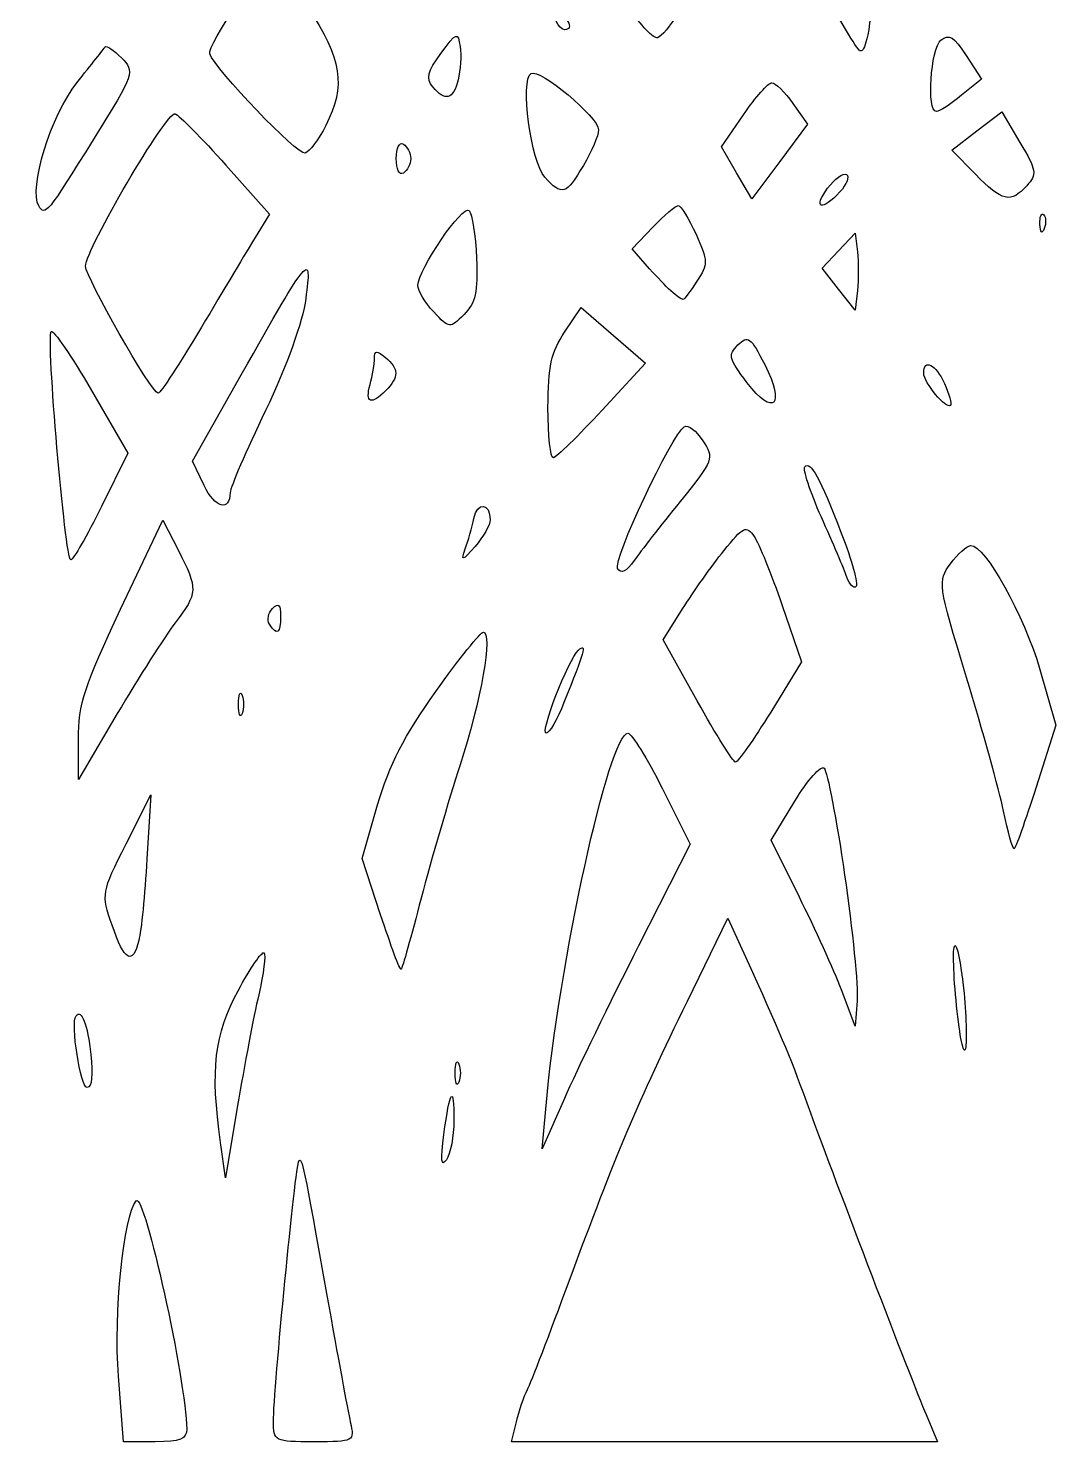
# Model space of a CAD drawing. Header units: centimetres. Extents: x -52 to 49, y -21 to 24.
# Drawn here: x -29.47 to -25.71, y -19.79 to -14.62 of the extents above; entities that cross this region are included whole.
import ezdxf

# ---------------------------------------------------------------- set-up
doc = ezdxf.new("R2010")
doc.units = ezdxf.units.CM
doc.header["$MEASUREMENT"] = 0
doc.layers.add('Layer 1', color=7, linetype='Continuous')

msp = doc.modelspace()

# ---------------------------------------------------------------- linework, layer by layer
at = {"layer": 'Layer 1'}
for points, knots in [([(-27.09258, -14.56329), (-27.09258, -14.56329), (-27.04162, -14.48281), (-27.04162, -14.48281), (-27.04162, -14.48281), (-27.04162, -14.48281), (-27.20267, -14.25135), (-27.20267, -14.25135), (-27.20267, -14.25135), (-27.29125, -14.12405), (-27.37114, -14.02731), (-27.38021, -14.03638), (-27.38021, -14.03638), (-27.38928, -14.04545), (-27.41158, -14.10268), (-27.42977, -14.16356), (-27.42977, -14.16356), (-27.45967, -14.26364), (-27.45762, -14.28138), (-27.4084, -14.34861), (-27.4084, -14.34861), (-27.37846, -14.38951), (-27.3179, -14.47641), (-27.27382, -14.54172), (-27.27382, -14.54172), (-27.22974, -14.60704), (-27.18239, -14.65671), (-27.1686, -14.65212), (-27.1686, -14.65212), (-27.15481, -14.64752), (-27.1206, -14.60755), (-27.09258, -14.56328), (-27.09258, -14.56328), (-27.09258, -14.56328), (-27.09258, -14.56329), (-27.09258, -14.56329)], [0, 0, 0, 0, 0.1, 0.1, 0.1, 0.1, 0.2, 0.2, 0.2, 0.2, 0.3, 0.3, 0.3, 0.3, 0.4, 0.4, 0.4, 0.4, 0.5, 0.5, 0.5, 0.5, 0.6, 0.6, 0.6, 0.6, 0.7, 0.7, 0.7, 0.7, 0.8, 0.8, 0.8, 0.8, 1, 1, 1, 1]), ([(-28.38322, -14.97384), (-28.30902, -14.82783), (-28.32388, -14.7301), (-28.44932, -14.53915), (-28.44932, -14.53915), (-28.51117, -14.44501), (-28.57025, -14.36773), (-28.58063, -14.36743), (-28.58063, -14.36743), (-28.60849, -14.36661), (-28.81816, -14.68274), (-28.80832, -14.71072), (-28.80832, -14.71072), (-28.78804, -14.76837), (-28.48635, -15.08263), (-28.45937, -15.07421), (-28.45937, -15.07421), (-28.44293, -15.06908), (-28.40867, -15.02392), (-28.38323, -14.97385), (-28.38323, -14.97385), (-28.38323, -14.97385), (-28.38322, -14.97384), (-28.38322, -14.97384)], [0, 0, 0, 0, 0.1428571, 0.1428571, 0.1428571, 0.1428571, 0.2857143, 0.2857143, 0.2857143, 0.2857143, 0.4285714, 0.4285714, 0.4285714, 0.4285714, 0.5714286, 0.5714286, 0.5714286, 0.5714286, 0.7142857, 0.7142857, 0.7142857, 0.7142857, 1, 1, 1, 1]), ([(-26.3816, -14.46517), (-26.3816, -14.46517), (-26.37896, -14.33857), (-26.37896, -14.33857), (-26.37896, -14.33857), (-26.37896, -14.33857), (-26.4589, -14.42962), (-26.4589, -14.42962), (-26.4589, -14.42962), (-26.4589, -14.42962), (-26.53884, -14.52067), (-26.53884, -14.52067), (-26.53884, -14.52067), (-26.53884, -14.52067), (-26.47962, -14.62104), (-26.47962, -14.62104), (-26.47962, -14.62104), (-26.42151, -14.71953), (-26.42006, -14.72019), (-26.40231, -14.65659), (-26.40231, -14.65659), (-26.39236, -14.62094), (-26.38304, -14.5348), (-26.38159, -14.46517), (-26.38159, -14.46517), (-26.38159, -14.46517), (-26.3816, -14.46517), (-26.3816, -14.46517)], [0, 0, 0, 0, 0.125, 0.125, 0.125, 0.125, 0.25, 0.25, 0.25, 0.25, 0.375, 0.375, 0.375, 0.375, 0.5, 0.5, 0.5, 0.5, 0.625, 0.625, 0.625, 0.625, 0.75, 0.75, 0.75, 0.75, 1, 1, 1, 1]), ([(-27.51182, -14.57281), (-27.53081, -14.55383), (-27.54313, -14.55226), (-27.54313, -14.56884), (-27.54313, -14.56884), (-27.54313, -14.60416), (-27.51184, -14.63545), (-27.49418, -14.61779), (-27.49418, -14.61779), (-27.48666, -14.61027), (-27.4946, -14.59003), (-27.51182, -14.57281)], [0, 0, 0, 0, 0.25, 0.25, 0.25, 0.25, 0.5, 0.5, 0.5, 0.5, 1, 1, 1, 1]), ([(-27.89862, -14.80613), (-27.88986, -14.77123), (-27.88666, -14.71646), (-27.8915, -14.68442), (-27.8915, -14.68442), (-27.8998, -14.6295), (-27.90383, -14.63096), (-27.96178, -14.70975), (-27.96178, -14.70975), (-28.01081, -14.77641), (-28.01685, -14.80105), (-27.99161, -14.83146), (-27.99161, -14.83146), (-27.94595, -14.88648), (-27.91678, -14.87854), (-27.89861, -14.80613), (-27.89861, -14.80613), (-27.89861, -14.80613), (-27.89862, -14.80613), (-27.89862, -14.80613)], [0, 0, 0, 0, 0.1666667, 0.1666667, 0.1666667, 0.1666667, 0.3333333, 0.3333333, 0.3333333, 0.3333333, 0.5, 0.5, 0.5, 0.5, 0.6666667, 0.6666667, 0.6666667, 0.6666667, 1, 1, 1, 1]), ([(-26.05502, -14.86284), (-26.05502, -14.86284), (-25.98244, -14.80344), (-25.98244, -14.80344), (-25.98244, -14.80344), (-25.98244, -14.80344), (-26.03823, -14.71674), (-26.03823, -14.71674), (-26.03823, -14.71674), (-26.08258, -14.64781), (-26.10153, -14.63627), (-26.13066, -14.66045), (-26.13066, -14.66045), (-26.16859, -14.69193), (-26.18338, -14.92261), (-26.14746, -14.92237), (-26.14746, -14.92237), (-26.13655, -14.92237), (-26.09495, -14.89551), (-26.05503, -14.86284), (-26.05503, -14.86284), (-26.05503, -14.86284), (-26.05502, -14.86284), (-26.05502, -14.86284)], [0, 0, 0, 0, 0.1428571, 0.1428571, 0.1428571, 0.1428571, 0.2857143, 0.2857143, 0.2857143, 0.2857143, 0.4285714, 0.4285714, 0.4285714, 0.4285714, 0.5714286, 0.5714286, 0.5714286, 0.5714286, 0.7142857, 0.7142857, 0.7142857, 0.7142857, 1, 1, 1, 1]), ([(-29.23185, -15.01977), (-29.08341, -14.78053), (-29.08195, -14.77622), (-29.13164, -14.72553), (-29.13164, -14.72553), (-29.15938, -14.69723), (-29.18614, -14.67937), (-29.19112, -14.68584), (-29.19112, -14.68584), (-29.19609, -14.69231), (-29.24276, -14.75118), (-29.29483, -14.81666), (-29.29483, -14.81666), (-29.38976, -14.93605), (-29.47279, -15.20514), (-29.43405, -15.26783), (-29.43405, -15.26783), (-29.41051, -15.30592), (-29.40587, -15.30022), (-29.23186, -15.01976), (-29.23186, -15.01976), (-29.23186, -15.01976), (-29.23185, -15.01977), (-29.23185, -15.01977)], [0, 0, 0, 0, 0.1428571, 0.1428571, 0.1428571, 0.1428571, 0.2857143, 0.2857143, 0.2857143, 0.2857143, 0.4285714, 0.4285714, 0.4285714, 0.4285714, 0.5714286, 0.5714286, 0.5714286, 0.5714286, 0.7142857, 0.7142857, 0.7142857, 0.7142857, 1, 1, 1, 1]), ([(-27.43991, -15.11942), (-27.40937, -15.06766), (-27.38438, -15.00911), (-27.38438, -14.98932), (-27.38438, -14.98932), (-27.38438, -14.94318), (-27.59995, -14.76303), (-27.63168, -14.78264), (-27.63168, -14.78264), (-27.67169, -14.80737), (-27.63181, -15.10646), (-27.58105, -15.16257), (-27.58105, -15.16257), (-27.51806, -15.23217), (-27.50388, -15.22784), (-27.43991, -15.11941), (-27.43991, -15.11941), (-27.43991, -15.11941), (-27.43991, -15.11942), (-27.43991, -15.11942)], [0, 0, 0, 0, 0.1666667, 0.1666667, 0.1666667, 0.1666667, 0.3333333, 0.3333333, 0.3333333, 0.3333333, 0.5, 0.5, 0.5, 0.5, 0.6666667, 0.6666667, 0.6666667, 0.6666667, 1, 1, 1, 1]), ([(-26.67262, -14.89236), (-26.70226, -14.85073), (-26.73704, -14.81667), (-26.7499, -14.81667), (-26.7499, -14.81667), (-26.76276, -14.81667), (-26.80962, -14.86949), (-26.85404, -14.93404), (-26.85404, -14.93404), (-26.85404, -14.93404), (-26.93479, -15.05141), (-26.93479, -15.05141), (-26.93479, -15.05141), (-26.93479, -15.05141), (-26.87873, -15.14642), (-26.87873, -15.14642), (-26.87873, -15.14642), (-26.87873, -15.14642), (-26.82267, -15.24143), (-26.82267, -15.24143), (-26.82267, -15.24143), (-26.82267, -15.24143), (-26.72069, -15.10475), (-26.72069, -15.10475), (-26.72069, -15.10475), (-26.72069, -15.10475), (-26.61871, -14.96807), (-26.61871, -14.96807), (-26.61871, -14.96807), (-26.61871, -14.96807), (-26.67261, -14.89238), (-26.67261, -14.89238), (-26.67261, -14.89238), (-26.67261, -14.89238), (-26.67262, -14.89236), (-26.67262, -14.89236)], [0, 0, 0, 0, 0.1, 0.1, 0.1, 0.1, 0.2, 0.2, 0.2, 0.2, 0.3, 0.3, 0.3, 0.3, 0.4, 0.4, 0.4, 0.4, 0.5, 0.5, 0.5, 0.5, 0.6, 0.6, 0.6, 0.6, 0.7, 0.7, 0.7, 0.7, 0.8, 0.8, 0.8, 0.8, 1, 1, 1, 1]), ([(-28.83844, -15.7115), (-28.75903, -15.57792), (-28.67051, -15.43011), (-28.64172, -15.38305), (-28.64172, -15.38305), (-28.64172, -15.38305), (-28.58938, -15.29748), (-28.58938, -15.29748), (-28.58938, -15.29748), (-28.58938, -15.29748), (-28.7491, -15.1183), (-28.7491, -15.1183), (-28.7491, -15.1183), (-28.83695, -15.01975), (-28.92076, -14.93514), (-28.93536, -14.93027), (-28.93536, -14.93027), (-28.96516, -14.92033), (-29.26292, -15.42719), (-29.26292, -15.48786), (-29.26292, -15.48786), (-29.26292, -15.52893), (-29.02186, -15.95102), (-28.99719, -15.95314), (-28.99719, -15.95314), (-28.98928, -15.95383), (-28.91785, -15.84508), (-28.83844, -15.7115)], [0, 0, 0, 0, 0.125, 0.125, 0.125, 0.125, 0.25, 0.25, 0.25, 0.25, 0.375, 0.375, 0.375, 0.375, 0.5, 0.5, 0.5, 0.5, 0.625, 0.625, 0.625, 0.625, 0.75, 0.75, 0.75, 0.75, 1, 1, 1, 1]), ([(-25.8164, -15.1937), (-25.77832, -15.1513), (-25.7804, -15.13795), (-25.84116, -15.03543), (-25.84116, -15.03543), (-25.84116, -15.03543), (-25.90751, -14.92347), (-25.90751, -14.92347), (-25.90751, -14.92347), (-25.90751, -14.92347), (-25.99895, -14.99321), (-25.99895, -14.99321), (-25.99895, -14.99321), (-25.99895, -14.99321), (-26.09039, -15.06295), (-26.09039, -15.06295), (-26.09039, -15.06295), (-26.09039, -15.06295), (-26.00459, -15.15147), (-26.00459, -15.15147), (-26.00459, -15.15147), (-25.90708, -15.25208), (-25.87527, -15.25921), (-25.8164, -15.19369), (-25.8164, -15.19369), (-25.8164, -15.19369), (-25.8164, -15.1937), (-25.8164, -15.1937)], [0, 0, 0, 0, 0.125, 0.125, 0.125, 0.125, 0.25, 0.25, 0.25, 0.25, 0.375, 0.375, 0.375, 0.375, 0.5, 0.5, 0.5, 0.5, 0.625, 0.625, 0.625, 0.625, 0.75, 0.75, 0.75, 0.75, 1, 1, 1, 1]), ([(-28.07229, -15.09448), (-28.07229, -15.07437), (-28.0842, -15.05056), (-28.09875, -15.04156), (-28.09875, -15.04156), (-28.11382, -15.03225), (-28.12521, -15.05504), (-28.12521, -15.09448), (-28.12521, -15.09448), (-28.12521, -15.13392), (-28.11382, -15.15671), (-28.09875, -15.1474), (-28.09875, -15.1474), (-28.0842, -15.13841), (-28.07229, -15.11459), (-28.07229, -15.09448)], [0, 0, 0, 0, 0.2, 0.2, 0.2, 0.2, 0.4, 0.4, 0.4, 0.4, 0.6, 0.6, 0.6, 0.6, 1, 1, 1, 1]), ([(-26.5004, -15.21617), (-26.47537, -15.18851), (-26.46459, -15.15997), (-26.47646, -15.15275), (-26.47646, -15.15275), (-26.48832, -15.14553), (-26.51942, -15.16816), (-26.54556, -15.20304), (-26.54556, -15.20304), (-26.60188, -15.27818), (-26.56597, -15.28862), (-26.5004, -15.21617)], [0, 0, 0, 0, 0.25, 0.25, 0.25, 0.25, 0.5, 0.5, 0.5, 0.5, 1, 1, 1, 1]), ([(-27.83122, -15.45929), (-27.83496, -15.37506), (-27.84737, -15.29652), (-27.8588, -15.28476), (-27.8588, -15.28476), (-27.8817, -15.2612), (-28.04583, -15.50108), (-28.04583, -15.55811), (-28.04583, -15.55811), (-28.04583, -15.57773), (-28.01967, -15.62163), (-27.98769, -15.65567), (-27.98769, -15.65567), (-27.92968, -15.71742), (-27.92943, -15.71744), (-27.87699, -15.665), (-27.87699, -15.665), (-27.83464, -15.62265), (-27.82575, -15.58268), (-27.83122, -15.45929)], [0, 0, 0, 0, 0.1666667, 0.1666667, 0.1666667, 0.1666667, 0.3333333, 0.3333333, 0.3333333, 0.3333333, 0.5, 0.5, 0.5, 0.5, 0.6666667, 0.6666667, 0.6666667, 0.6666667, 1, 1, 1, 1]), ([(-27.02418, -15.54339), (-26.98308, -15.48067), (-26.9833, -15.46962), (-27.02759, -15.37141), (-27.02759, -15.37141), (-27.05362, -15.31369), (-27.08279, -15.26646), (-27.09241, -15.26646), (-27.09241, -15.26646), (-27.10203, -15.26646), (-27.14404, -15.3021), (-27.18578, -15.34566), (-27.18578, -15.34566), (-27.18578, -15.34566), (-27.26166, -15.42486), (-27.26166, -15.42486), (-27.26166, -15.42486), (-27.26166, -15.42486), (-27.19735, -15.49757), (-27.19735, -15.49757), (-27.19735, -15.49757), (-27.13849, -15.56412), (-27.08931, -15.609), (-27.07412, -15.61002), (-27.07412, -15.61002), (-27.07082, -15.61028), (-27.04835, -15.58026), (-27.0242, -15.5434), (-27.0242, -15.5434), (-27.0242, -15.5434), (-27.02418, -15.54339), (-27.02418, -15.54339)], [0, 0, 0, 0, 0.1111111, 0.1111111, 0.1111111, 0.1111111, 0.2222222, 0.2222222, 0.2222222, 0.2222222, 0.3333333, 0.3333333, 0.3333333, 0.3333333, 0.4444444, 0.4444444, 0.4444444, 0.4444444, 0.5555556, 0.5555556, 0.5555556, 0.5555556, 0.6666667, 0.6666667, 0.6666667, 0.6666667, 0.7777778, 0.7777778, 0.7777778, 0.7777778, 1, 1, 1, 1]), ([(-25.75443, -15.30008), (-25.76322, -15.29129), (-25.76948, -15.30692), (-25.76833, -15.33481), (-25.76833, -15.33481), (-25.76706, -15.36563), (-25.76079, -15.3719), (-25.75234, -15.3508), (-25.75234, -15.3508), (-25.7447, -15.3317), (-25.74564, -15.30888), (-25.75443, -15.30009), (-25.75443, -15.30009), (-25.75443, -15.30009), (-25.75443, -15.30008), (-25.75443, -15.30008)], [0, 0, 0, 0, 0.2, 0.2, 0.2, 0.2, 0.4, 0.4, 0.4, 0.4, 0.6, 0.6, 0.6, 0.6, 1, 1, 1, 1]), ([(-26.43673, -15.43595), (-26.43673, -15.43595), (-26.4451, -15.36731), (-26.4451, -15.36731), (-26.4451, -15.36731), (-26.4451, -15.36731), (-26.50521, -15.43165), (-26.50521, -15.43165), (-26.50521, -15.43165), (-26.50521, -15.43165), (-26.56532, -15.49599), (-26.56532, -15.49599), (-26.56532, -15.49599), (-26.56532, -15.49599), (-26.50521, -15.57275), (-26.50521, -15.57275), (-26.50521, -15.57275), (-26.50521, -15.57275), (-26.4451, -15.64951), (-26.4451, -15.64951), (-26.4451, -15.64951), (-26.4451, -15.64951), (-26.43673, -15.57705), (-26.43673, -15.57705), (-26.43673, -15.57705), (-26.43213, -15.5372), (-26.43213, -15.47371), (-26.43673, -15.43596), (-26.43673, -15.43596), (-26.43673, -15.43596), (-26.43673, -15.43595), (-26.43673, -15.43595)], [0, 0, 0, 0, 0.1111111, 0.1111111, 0.1111111, 0.1111111, 0.2222222, 0.2222222, 0.2222222, 0.2222222, 0.3333333, 0.3333333, 0.3333333, 0.3333333, 0.4444444, 0.4444444, 0.4444444, 0.4444444, 0.5555556, 0.5555556, 0.5555556, 0.5555556, 0.6666667, 0.6666667, 0.6666667, 0.6666667, 0.7777778, 0.7777778, 0.7777778, 0.7777778, 1, 1, 1, 1]), ([(-28.73337, -16.31649), (-28.73316, -16.29916), (-28.67493, -16.16424), (-28.60396, -16.01668), (-28.60396, -16.01668), (-28.52676, -15.85615), (-28.46757, -15.69143), (-28.4566, -15.60658), (-28.4566, -15.60658), (-28.43405, -15.43215), (-28.4403, -15.43953), (-28.69296, -15.88609), (-28.69296, -15.88609), (-28.69296, -15.88609), (-28.87146, -16.20157), (-28.87146, -16.20157), (-28.87146, -16.20157), (-28.87146, -16.20157), (-28.82882, -16.29099), (-28.82882, -16.29099), (-28.82882, -16.29099), (-28.78918, -16.37412), (-28.73424, -16.3888), (-28.73337, -16.3165), (-28.73337, -16.3165), (-28.73337, -16.3165), (-28.73337, -16.31649), (-28.73337, -16.31649)], [0, 0, 0, 0, 0.125, 0.125, 0.125, 0.125, 0.25, 0.25, 0.25, 0.25, 0.375, 0.375, 0.375, 0.375, 0.5, 0.5, 0.5, 0.5, 0.625, 0.625, 0.625, 0.625, 0.75, 0.75, 0.75, 0.75, 1, 1, 1, 1]), ([(-27.37115, -16.01468), (-27.37115, -16.01468), (-27.2124, -15.84306), (-27.2124, -15.84306), (-27.2124, -15.84306), (-27.2124, -15.84306), (-27.33001, -15.74142), (-27.33001, -15.74142), (-27.33001, -15.74142), (-27.33001, -15.74142), (-27.44762, -15.63978), (-27.44762, -15.63978), (-27.44762, -15.63978), (-27.44762, -15.63978), (-27.50861, -15.72953), (-27.50861, -15.72953), (-27.50861, -15.72953), (-27.55804, -15.80227), (-27.5696, -15.85465), (-27.5696, -16.00589), (-27.5696, -16.00589), (-27.5696, -16.10853), (-27.56067, -16.19111), (-27.54976, -16.1894), (-27.54976, -16.1894), (-27.53885, -16.18768), (-27.45848, -16.10907), (-27.37117, -16.01468), (-27.37117, -16.01468), (-27.37117, -16.01468), (-27.37115, -16.01468), (-27.37115, -16.01468)], [0, 0, 0, 0, 0.1111111, 0.1111111, 0.1111111, 0.1111111, 0.2222222, 0.2222222, 0.2222222, 0.2222222, 0.3333333, 0.3333333, 0.3333333, 0.3333333, 0.4444444, 0.4444444, 0.4444444, 0.4444444, 0.5555556, 0.5555556, 0.5555556, 0.5555556, 0.6666667, 0.6666667, 0.6666667, 0.6666667, 0.7777778, 0.7777778, 0.7777778, 0.7777778, 1, 1, 1, 1]), ([(-29.20448, -16.36789), (-29.20448, -16.36789), (-29.10798, -16.17286), (-29.10798, -16.17286), (-29.10798, -16.17286), (-29.10798, -16.17286), (-29.24131, -15.94309), (-29.24131, -15.94309), (-29.24131, -15.94309), (-29.31464, -15.81672), (-29.38098, -15.71966), (-29.38873, -15.72741), (-29.38873, -15.72741), (-29.4076, -15.74628), (-29.33754, -16.56292), (-29.31705, -16.56292), (-29.31705, -16.56292), (-29.30822, -16.56292), (-29.25756, -16.47516), (-29.20448, -16.36789)], [0, 0, 0, 0, 0.1666667, 0.1666667, 0.1666667, 0.1666667, 0.3333333, 0.3333333, 0.3333333, 0.3333333, 0.5, 0.5, 0.5, 0.5, 0.6666667, 0.6666667, 0.6666667, 0.6666667, 1, 1, 1, 1]), ([(-26.77596, -15.84829), (-26.82751, -15.74724), (-26.83739, -15.74001), (-26.87392, -15.77655), (-26.87392, -15.77655), (-26.91046, -15.81309), (-26.90715, -15.82688), (-26.84112, -15.91346), (-26.84112, -15.91346), (-26.74309, -16.04198), (-26.69943, -15.99831), (-26.77596, -15.8483), (-26.77596, -15.8483), (-26.77596, -15.8483), (-26.77596, -15.84829), (-26.77596, -15.84829)], [0, 0, 0, 0, 0.2, 0.2, 0.2, 0.2, 0.4, 0.4, 0.4, 0.4, 0.6, 0.6, 0.6, 0.6, 1, 1, 1, 1]), ([(-28.16301, -15.94303), (-28.11475, -15.89478), (-28.11525, -15.86329), (-28.1649, -15.82208), (-28.1649, -15.82208), (-28.1969, -15.79553), (-28.20466, -15.79618), (-28.20495, -15.82546), (-28.20495, -15.82546), (-28.20516, -15.84543), (-28.21249, -15.88856), (-28.22127, -15.9213), (-28.22127, -15.9213), (-28.23956, -15.98953), (-28.21768, -15.9977), (-28.16302, -15.94303), (-28.16302, -15.94303), (-28.16302, -15.94303), (-28.16301, -15.94303), (-28.16301, -15.94303)], [0, 0, 0, 0, 0.1666667, 0.1666667, 0.1666667, 0.1666667, 0.3333333, 0.3333333, 0.3333333, 0.3333333, 0.5, 0.5, 0.5, 0.5, 0.6666667, 0.6666667, 0.6666667, 0.6666667, 1, 1, 1, 1]), ([(-26.11763, -15.91811), (-26.15022, -15.84658), (-26.19375, -15.82452), (-26.19375, -15.87953), (-26.19375, -15.87953), (-26.19375, -15.91407), (-26.11156, -16.01329), (-26.09591, -15.99764), (-26.09591, -15.99764), (-26.09043, -15.99216), (-26.1002, -15.95636), (-26.11763, -15.9181), (-26.11763, -15.9181), (-26.11763, -15.9181), (-26.11763, -15.91811), (-26.11763, -15.91811)], [0, 0, 0, 0, 0.2, 0.2, 0.2, 0.2, 0.4, 0.4, 0.4, 0.4, 0.6, 0.6, 0.6, 0.6, 1, 1, 1, 1]), ([(-27.08595, -16.34979), (-26.96238, -16.19654), (-26.96049, -16.19148), (-27.00285, -16.12682), (-27.00285, -16.12682), (-27.02669, -16.09043), (-27.05714, -16.06743), (-27.07051, -16.07569), (-27.07051, -16.07569), (-27.11652, -16.10413), (-27.33312, -16.56526), (-27.31456, -16.59528), (-27.31456, -16.59528), (-27.30225, -16.6152), (-27.28189, -16.60531), (-27.25418, -16.56596), (-27.25418, -16.56596), (-27.23119, -16.53331), (-27.15548, -16.43602), (-27.08593, -16.34978), (-27.08593, -16.34978), (-27.08593, -16.34978), (-27.08595, -16.34979), (-27.08595, -16.34979)], [0, 0, 0, 0, 0.1428571, 0.1428571, 0.1428571, 0.1428571, 0.2857143, 0.2857143, 0.2857143, 0.2857143, 0.4285714, 0.4285714, 0.4285714, 0.4285714, 0.5714286, 0.5714286, 0.5714286, 0.5714286, 0.7142857, 0.7142857, 0.7142857, 0.7142857, 1, 1, 1, 1]), ([(-26.49545, -16.46521), (-26.57377, -16.26182), (-26.60748, -16.20053), (-26.62911, -16.22216), (-26.62911, -16.22216), (-26.63731, -16.23036), (-26.61003, -16.31336), (-26.56849, -16.4066), (-26.56849, -16.4066), (-26.52695, -16.49985), (-26.48489, -16.59868), (-26.47503, -16.62623), (-26.47503, -16.62623), (-26.46516, -16.65378), (-26.45012, -16.66934), (-26.44159, -16.66082), (-26.44159, -16.66082), (-26.43307, -16.6523), (-26.4573, -16.56427), (-26.49545, -16.46521)], [0, 0, 0, 0, 0.1666667, 0.1666667, 0.1666667, 0.1666667, 0.3333333, 0.3333333, 0.3333333, 0.3333333, 0.5, 0.5, 0.5, 0.5, 0.6666667, 0.6666667, 0.6666667, 0.6666667, 1, 1, 1, 1]), ([(-27.78125, -16.41603), (-27.78125, -16.35373), (-27.82769, -16.34989), (-27.84097, -16.4111), (-27.84097, -16.4111), (-27.84804, -16.44367), (-27.8623, -16.49413), (-27.87267, -16.52324), (-27.87267, -16.52324), (-27.88904, -16.56921), (-27.88428, -16.56796), (-27.83638, -16.51369), (-27.83638, -16.51369), (-27.80606, -16.47934), (-27.78125, -16.43539), (-27.78125, -16.41603)], [0, 0, 0, 0, 0.2, 0.2, 0.2, 0.2, 0.4, 0.4, 0.4, 0.4, 0.6, 0.6, 0.6, 0.6, 1, 1, 1, 1]), ([(-28.93512, -16.794), (-28.85146, -16.68432), (-28.85081, -16.66993), (-28.9231, -16.52879), (-28.9231, -16.52879), (-28.9231, -16.52879), (-28.98015, -16.4174), (-28.98015, -16.4174), (-28.98015, -16.4174), (-28.98015, -16.4174), (-29.13476, -16.74397), (-29.13476, -16.74397), (-29.13476, -16.74397), (-29.26605, -17.02127), (-29.28938, -17.09291), (-29.28938, -17.21886), (-29.28938, -17.21886), (-29.28938, -17.21886), (-29.28938, -17.36718), (-29.28938, -17.36718), (-29.28938, -17.36718), (-29.28938, -17.36718), (-29.14679, -17.12587), (-29.14679, -17.12587), (-29.14679, -17.12587), (-29.06836, -16.99315), (-28.97311, -16.84381), (-28.93512, -16.794)], [0, 0, 0, 0, 0.125, 0.125, 0.125, 0.125, 0.25, 0.25, 0.25, 0.25, 0.375, 0.375, 0.375, 0.375, 0.5, 0.5, 0.5, 0.5, 0.625, 0.625, 0.625, 0.625, 0.75, 0.75, 0.75, 0.75, 1, 1, 1, 1]), ([(-26.75413, -17.12022), (-26.75413, -17.12022), (-26.64088, -16.93669), (-26.64088, -16.93669), (-26.64088, -16.93669), (-26.64088, -16.93669), (-26.71191, -16.72996), (-26.71191, -16.72996), (-26.71191, -16.72996), (-26.75098, -16.61626), (-26.79728, -16.50248), (-26.81481, -16.47713), (-26.81481, -16.47713), (-26.84375, -16.43525), (-26.85394, -16.4401), (-26.92601, -16.53005), (-26.92601, -16.53005), (-26.96964, -16.58451), (-27.0374, -16.67999), (-27.07658, -16.74222), (-27.07658, -16.74222), (-27.07658, -16.74222), (-27.14781, -16.85538), (-27.14781, -16.85538), (-27.14781, -16.85538), (-27.14781, -16.85538), (-27.02298, -17.07957), (-27.02298, -17.07957), (-27.02298, -17.07957), (-26.95432, -17.20287), (-26.89123, -17.30375), (-26.88277, -17.30375), (-26.88277, -17.30375), (-26.87431, -17.30375), (-26.81643, -17.22116), (-26.75414, -17.12022), (-26.75414, -17.12022), (-26.75414, -17.12022), (-26.75413, -17.12022), (-26.75413, -17.12022)], [0, 0, 0, 0, 0.0909091, 0.0909091, 0.0909091, 0.0909091, 0.1818182, 0.1818182, 0.1818182, 0.1818182, 0.2727273, 0.2727273, 0.2727273, 0.2727273, 0.3636364, 0.3636364, 0.3636364, 0.3636364, 0.4545455, 0.4545455, 0.4545455, 0.4545455, 0.5454545, 0.5454545, 0.5454545, 0.5454545, 0.6363636, 0.6363636, 0.6363636, 0.6363636, 0.7272727, 0.7272727, 0.7272727, 0.7272727, 0.8181818, 0.8181818, 0.8181818, 0.8181818, 1, 1, 1, 1]), ([(-25.78238, -17.39477), (-25.78238, -17.39477), (-25.71026, -17.16829), (-25.71026, -17.16829), (-25.71026, -17.16829), (-25.71026, -17.16829), (-25.76844, -16.96482), (-25.76844, -16.96482), (-25.76844, -16.96482), (-25.82514, -16.76653), (-25.96868, -16.50932), (-26.02177, -16.51088), (-26.02177, -16.51088), (-26.03632, -16.5113), (-26.06971, -16.54117), (-26.09597, -16.57725), (-26.09597, -16.57725), (-26.14277, -16.64154), (-26.14161, -16.64977), (-26.03726, -16.99314), (-26.03726, -16.99314), (-25.97871, -17.1858), (-25.91754, -17.40595), (-25.90133, -17.48234), (-25.90133, -17.48234), (-25.88512, -17.55874), (-25.86795, -17.62125), (-25.86317, -17.62125), (-25.86317, -17.62125), (-25.85839, -17.62125), (-25.82203, -17.51933), (-25.78237, -17.39477), (-25.78237, -17.39477), (-25.78237, -17.39477), (-25.78238, -17.39477), (-25.78238, -17.39477)], [0, 0, 0, 0, 0.1, 0.1, 0.1, 0.1, 0.2, 0.2, 0.2, 0.2, 0.3, 0.3, 0.3, 0.3, 0.4, 0.4, 0.4, 0.4, 0.5, 0.5, 0.5, 0.5, 0.6, 0.6, 0.6, 0.6, 0.7, 0.7, 0.7, 0.7, 0.8, 0.8, 0.8, 0.8, 1, 1, 1, 1]), ([(-28.54854, -16.76929), (-28.54854, -16.72655), (-28.55636, -16.71891), (-28.57798, -16.74053), (-28.57798, -16.74053), (-28.59417, -16.75672), (-28.59943, -16.78292), (-28.58965, -16.79874), (-28.58965, -16.79874), (-28.56228, -16.84302), (-28.54854, -16.83318), (-28.54854, -16.76929)], [0, 0, 0, 0, 0.25, 0.25, 0.25, 0.25, 0.5, 0.5, 0.5, 0.5, 1, 1, 1, 1]), ([(-28.034, -17.80116), (-27.9978, -17.66184), (-27.93356, -17.44233), (-27.89125, -17.31335), (-27.89125, -17.31335), (-27.81491, -17.08068), (-27.77066, -16.82749), (-27.80633, -16.82749), (-27.80633, -16.82749), (-27.81655, -16.82749), (-27.8951, -16.92554), (-27.9809, -17.04538), (-27.9809, -17.04538), (-28.09457, -17.20414), (-28.15226, -17.31653), (-28.1935, -17.45953), (-28.1935, -17.45953), (-28.1935, -17.45953), (-28.25011, -17.65579), (-28.25011, -17.65579), (-28.25011, -17.65579), (-28.25011, -17.65579), (-28.18234, -17.86251), (-28.18234, -17.86251), (-28.18234, -17.86251), (-28.14507, -17.9762), (-28.11125, -18.06591), (-28.10719, -18.06184), (-28.10719, -18.06184), (-28.10313, -18.05778), (-28.07019, -17.94048), (-28.034, -17.80116)], [0, 0, 0, 0, 0.1111111, 0.1111111, 0.1111111, 0.1111111, 0.2222222, 0.2222222, 0.2222222, 0.2222222, 0.3333333, 0.3333333, 0.3333333, 0.3333333, 0.4444444, 0.4444444, 0.4444444, 0.4444444, 0.5555556, 0.5555556, 0.5555556, 0.5555556, 0.6666667, 0.6666667, 0.6666667, 0.6666667, 0.7777778, 0.7777778, 0.7777778, 0.7777778, 1, 1, 1, 1]), ([(-27.51097, -17.08537), (-27.43621, -16.90029), (-27.42621, -16.86413), (-27.45796, -16.89364), (-27.45796, -16.89364), (-27.49628, -16.92927), (-27.60038, -17.19794), (-27.57581, -17.19781), (-27.57581, -17.19781), (-27.56511, -17.19781), (-27.53593, -17.14715), (-27.51097, -17.08536), (-27.51097, -17.08536), (-27.51097, -17.08536), (-27.51097, -17.08537), (-27.51097, -17.08537)], [0, 0, 0, 0, 0.2, 0.2, 0.2, 0.2, 0.4, 0.4, 0.4, 0.4, 0.6, 0.6, 0.6, 0.6, 1, 1, 1, 1]), ([(-28.68977, -17.05901), (-28.69711, -17.04082), (-28.70312, -17.0557), (-28.70312, -17.09208), (-28.70312, -17.09208), (-28.70312, -17.12846), (-28.69711, -17.14334), (-28.68977, -17.12515), (-28.68977, -17.12515), (-28.68243, -17.10696), (-28.68243, -17.07719), (-28.68977, -17.059), (-28.68977, -17.059), (-28.68977, -17.059), (-28.68977, -17.05901), (-28.68977, -17.05901)], [0, 0, 0, 0, 0.2, 0.2, 0.2, 0.2, 0.4, 0.4, 0.4, 0.4, 0.6, 0.6, 0.6, 0.6, 1, 1, 1, 1]), ([(-27.23805, -17.97637), (-27.23805, -17.97637), (-27.04847, -17.60388), (-27.04847, -17.60388), (-27.04847, -17.60388), (-27.04847, -17.60388), (-27.1506, -17.4009), (-27.1506, -17.4009), (-27.1506, -17.4009), (-27.20677, -17.28926), (-27.26354, -17.19792), (-27.27674, -17.19792), (-27.27674, -17.19792), (-27.34615, -17.19792), (-27.5295, -18.03509), (-27.57807, -18.57375), (-27.57807, -18.57375), (-27.57807, -18.57375), (-27.59119, -18.71927), (-27.59119, -18.71927), (-27.59119, -18.71927), (-27.59119, -18.71927), (-27.50941, -18.53406), (-27.50941, -18.53406), (-27.50941, -18.53406), (-27.46443, -18.4322), (-27.34232, -18.18123), (-27.23805, -17.97636), (-27.23805, -17.97636), (-27.23805, -17.97636), (-27.23805, -17.97637), (-27.23805, -17.97637)], [0, 0, 0, 0, 0.1111111, 0.1111111, 0.1111111, 0.1111111, 0.2222222, 0.2222222, 0.2222222, 0.2222222, 0.3333333, 0.3333333, 0.3333333, 0.3333333, 0.4444444, 0.4444444, 0.4444444, 0.4444444, 0.5555556, 0.5555556, 0.5555556, 0.5555556, 0.6666667, 0.6666667, 0.6666667, 0.6666667, 0.7777778, 0.7777778, 0.7777778, 0.7777778, 1, 1, 1, 1]), ([(-26.48341, -17.71555), (-26.51287, -17.51275), (-26.54658, -17.33722), (-26.55832, -17.32548), (-26.55832, -17.32548), (-26.57006, -17.31374), (-26.61859, -17.36834), (-26.66615, -17.44682), (-26.66615, -17.44682), (-26.66615, -17.44682), (-26.75263, -17.58951), (-26.75263, -17.58951), (-26.75263, -17.58951), (-26.75263, -17.58951), (-26.64908, -17.79721), (-26.64908, -17.79721), (-26.64908, -17.79721), (-26.59213, -17.91144), (-26.52294, -18.06444), (-26.49532, -18.1372), (-26.49532, -18.1372), (-26.49532, -18.1372), (-26.44511, -18.26949), (-26.44511, -18.26949), (-26.44511, -18.26949), (-26.44511, -18.26949), (-26.43748, -18.17689), (-26.43748, -18.17689), (-26.43748, -18.17689), (-26.43328, -18.12596), (-26.45395, -17.91836), (-26.48341, -17.71556), (-26.48341, -17.71556), (-26.48341, -17.71556), (-26.48341, -17.71555), (-26.48341, -17.71555)], [0, 0, 0, 0, 0.1, 0.1, 0.1, 0.1, 0.2, 0.2, 0.2, 0.2, 0.3, 0.3, 0.3, 0.3, 0.4, 0.4, 0.4, 0.4, 0.5, 0.5, 0.5, 0.5, 0.6, 0.6, 0.6, 0.6, 0.7, 0.7, 0.7, 0.7, 0.8, 0.8, 0.8, 0.8, 1, 1, 1, 1]), ([(-29.06779, -17.95576), (-29.05918, -17.92146), (-29.04578, -17.78751), (-29.03802, -17.6581), (-29.03802, -17.6581), (-29.03802, -17.6581), (-29.0239, -17.42281), (-29.0239, -17.42281), (-29.0239, -17.42281), (-29.0239, -17.42281), (-29.1148, -17.60299), (-29.1148, -17.60299), (-29.1148, -17.60299), (-29.20476, -17.78132), (-29.20529, -17.78439), (-29.16567, -17.90065), (-29.16567, -17.90065), (-29.12097, -18.03184), (-29.0911, -18.04866), (-29.06779, -17.95576)], [0, 0, 0, 0, 0.1666667, 0.1666667, 0.1666667, 0.1666667, 0.3333333, 0.3333333, 0.3333333, 0.3333333, 0.5, 0.5, 0.5, 0.5, 0.6666667, 0.6666667, 0.6666667, 0.6666667, 1, 1, 1, 1]), ([(-26.18532, -19.69161), (-26.23861, -19.56505), (-26.52017, -18.82984), (-26.60834, -18.58697), (-26.60834, -18.58697), (-26.68264, -18.38232), (-26.70522, -18.32781), (-26.82705, -18.05895), (-26.82705, -18.05895), (-26.82705, -18.05895), (-26.91046, -17.87489), (-26.91046, -17.87489), (-26.91046, -17.87489), (-26.91046, -17.87489), (-27.05895, -18.17801), (-27.05895, -18.17801), (-27.05895, -18.17801), (-27.23882, -18.54519), (-27.32267, -18.74367), (-27.49186, -19.20272), (-27.49186, -19.20272), (-27.56304, -19.39586), (-27.63182, -19.57446), (-27.6447, -19.5996), (-27.6447, -19.5996), (-27.65757, -19.62474), (-27.67594, -19.67805), (-27.6855, -19.71806), (-27.6855, -19.71806), (-27.6855, -19.71806), (-27.70289, -19.79082), (-27.70289, -19.79082), (-27.70289, -19.79082), (-27.70289, -19.79082), (-26.92322, -19.79082), (-26.92322, -19.79082), (-26.92322, -19.79082), (-26.92322, -19.79082), (-26.14355, -19.79082), (-26.14355, -19.79082), (-26.14355, -19.79082), (-26.14355, -19.79082), (-26.18533, -19.6916), (-26.18533, -19.6916), (-26.18533, -19.6916), (-26.18533, -19.6916), (-26.18532, -19.69161), (-26.18532, -19.69161)], [0, 0, 0, 0, 0.0769231, 0.0769231, 0.0769231, 0.0769231, 0.1538462, 0.1538462, 0.1538462, 0.1538462, 0.2307692, 0.2307692, 0.2307692, 0.2307692, 0.3076923, 0.3076923, 0.3076923, 0.3076923, 0.3846154, 0.3846154, 0.3846154, 0.3846154, 0.4615385, 0.4615385, 0.4615385, 0.4615385, 0.5384615, 0.5384615, 0.5384615, 0.5384615, 0.6153846, 0.6153846, 0.6153846, 0.6153846, 0.6923077, 0.6923077, 0.6923077, 0.6923077, 0.7692308, 0.7692308, 0.7692308, 0.7692308, 0.8461538, 0.8461538, 0.8461538, 0.8461538, 1, 1, 1, 1]), ([(-28.62896, -18.15521), (-28.61099, -18.07781), (-28.60213, -18.00864), (-28.60927, -18.0015), (-28.60927, -18.0015), (-28.61641, -17.99436), (-28.65924, -18.05683), (-28.70446, -18.14032), (-28.70446, -18.14032), (-28.79144, -18.30091), (-28.80607, -18.4276), (-28.76859, -18.69574), (-28.76859, -18.69574), (-28.76859, -18.69574), (-28.75051, -18.82511), (-28.75051, -18.82511), (-28.75051, -18.82511), (-28.75051, -18.82511), (-28.70607, -18.56053), (-28.70607, -18.56053), (-28.70607, -18.56053), (-28.68163, -18.41501), (-28.64693, -18.23262), (-28.62896, -18.15521)], [0, 0, 0, 0, 0.1428571, 0.1428571, 0.1428571, 0.1428571, 0.2857143, 0.2857143, 0.2857143, 0.2857143, 0.4285714, 0.4285714, 0.4285714, 0.4285714, 0.5714286, 0.5714286, 0.5714286, 0.5714286, 0.7142857, 0.7142857, 0.7142857, 0.7142857, 1, 1, 1, 1]), ([(-26.04788, -18.1313), (-26.05791, -18.03766), (-26.07247, -17.96741), (-26.08023, -17.97517), (-26.08023, -17.97517), (-26.088, -17.98294), (-26.0849, -18.0821), (-26.07336, -18.19553), (-26.07336, -18.19553), (-26.06182, -18.30896), (-26.04726, -18.37922), (-26.04101, -18.35166), (-26.04101, -18.35166), (-26.03476, -18.3241), (-26.03785, -18.22494), (-26.04788, -18.1313)], [0, 0, 0, 0, 0.2, 0.2, 0.2, 0.2, 0.4, 0.4, 0.4, 0.4, 0.6, 0.6, 0.6, 0.6, 1, 1, 1, 1]), ([(-29.24314, -18.37401), (-29.25574, -18.26222), (-29.27753, -18.20575), (-29.29794, -18.232), (-29.29794, -18.232), (-29.31842, -18.25836), (-29.28142, -18.49438), (-29.25681, -18.49438), (-29.25681, -18.49438), (-29.24014, -18.49438), (-29.23484, -18.44769), (-29.24314, -18.37401)], [0, 0, 0, 0, 0.25, 0.25, 0.25, 0.25, 0.5, 0.5, 0.5, 0.5, 1, 1, 1, 1]), ([(-27.89602, -18.40839), (-27.90336, -18.3902), (-27.90937, -18.40508), (-27.90937, -18.44146), (-27.90937, -18.44146), (-27.90937, -18.47784), (-27.90336, -18.49272), (-27.89602, -18.47453), (-27.89602, -18.47453), (-27.88868, -18.45634), (-27.88868, -18.42657), (-27.89602, -18.40838), (-27.89602, -18.40838), (-27.89602, -18.40838), (-27.89602, -18.40839), (-27.89602, -18.40839)], [0, 0, 0, 0, 0.2, 0.2, 0.2, 0.2, 0.4, 0.4, 0.4, 0.4, 0.6, 0.6, 0.6, 0.6, 1, 1, 1, 1]), ([(-27.91395, -18.61564), (-27.91342, -18.48009), (-27.92882, -18.50121), (-27.95093, -18.66635), (-27.95093, -18.66635), (-27.96351, -18.7603), (-27.96077, -18.78714), (-27.9415, -18.75895), (-27.9415, -18.75895), (-27.92657, -18.73712), (-27.91417, -18.67263), (-27.91395, -18.61563), (-27.91395, -18.61563), (-27.91395, -18.61563), (-27.91395, -18.61564), (-27.91395, -18.61564)], [0, 0, 0, 0, 0.2, 0.2, 0.2, 0.2, 0.4, 0.4, 0.4, 0.4, 0.6, 0.6, 0.6, 0.6, 1, 1, 1, 1]), ([(-28.2936, -19.71807), (-28.3023, -19.67805), (-28.34028, -19.47267), (-28.37801, -19.26166), (-28.37801, -19.26166), (-28.46649, -18.76684), (-28.46983, -18.7508), (-28.48195, -18.76293), (-28.48195, -18.76293), (-28.49385, -18.77483), (-28.57499, -19.60631), (-28.57499, -19.71641), (-28.57499, -19.71641), (-28.57499, -19.78916), (-28.57166, -19.79083), (-28.42638, -19.79083), (-28.42638, -19.79083), (-28.27807, -19.79083), (-28.27781, -19.79057), (-28.29359, -19.71807), (-28.29359, -19.71807), (-28.29359, -19.71807), (-28.2936, -19.71807), (-28.2936, -19.71807)], [0, 0, 0, 0, 0.1428571, 0.1428571, 0.1428571, 0.1428571, 0.2857143, 0.2857143, 0.2857143, 0.2857143, 0.4285714, 0.4285714, 0.4285714, 0.4285714, 0.5714286, 0.5714286, 0.5714286, 0.5714286, 0.7142857, 0.7142857, 0.7142857, 0.7142857, 1, 1, 1, 1]), ([(-28.8927, -19.74453), (-28.89345, -19.57171), (-29.04733, -18.87517), (-29.07721, -18.90933), (-29.07721, -18.90933), (-29.12385, -18.96264), (-29.16046, -19.32217), (-29.14255, -19.55108), (-29.14255, -19.55108), (-29.14255, -19.55108), (-29.1238, -19.79083), (-29.1238, -19.79083), (-29.1238, -19.79083), (-29.1238, -19.79083), (-29.00815, -19.79083), (-29.00815, -19.79083), (-29.00815, -19.79083), (-28.91557, -19.79083), (-28.89254, -19.78159), (-28.8927, -19.74453)], [0, 0, 0, 0, 0.1666667, 0.1666667, 0.1666667, 0.1666667, 0.3333333, 0.3333333, 0.3333333, 0.3333333, 0.5, 0.5, 0.5, 0.5, 0.6666667, 0.6666667, 0.6666667, 0.6666667, 1, 1, 1, 1])]:
    msp.add_open_spline(points, degree=3, knots=knots, dxfattribs=at)

doc.saveas('drawing.dxf')
